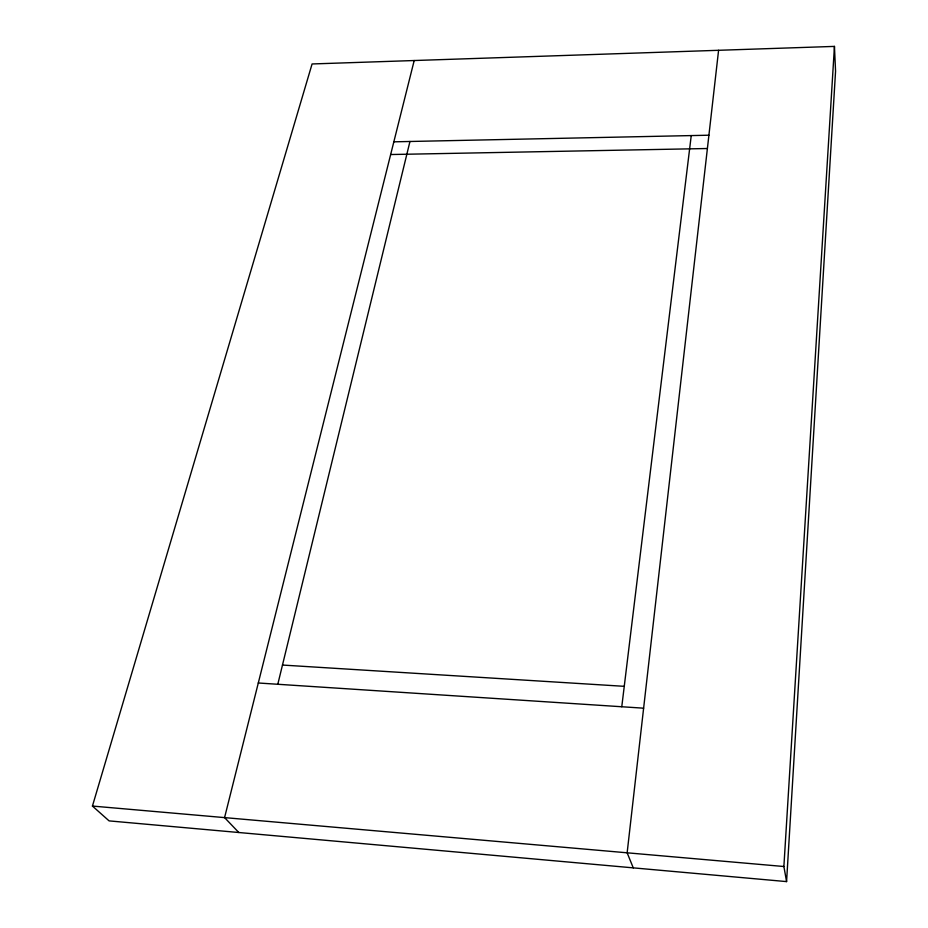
<?xml version="1.0" encoding="UTF-8"?>
<svg xmlns="http://www.w3.org/2000/svg" width="928" height="928" viewBox="0 0 928 928"><rect width="100%" height="100%" fill="white"/><g stroke="black" fill="none" stroke-linecap="round" stroke-linejoin="round"><path stroke-width="1.39" d="M786.573 881.6L835.56 71.247L834.446 46.4L312.086 63.962L92.44 806.061L109.098 820.886L786.573 881.6L783.882 866.508L834.446 46.4M718.585 50.298L627.142 852.809L633.267 867.866M621.772 706.753L691.244 135.581M277.797 684.272L409.956 141.485M414.201 60.529L224.576 817.614L238.809 832.509M393.832 141.822L708.911 135.21M390.653 154.535L707.391 148.515M282.472 665.051L624.266 686.326M258.286 682.996L643.626 708.18M92.44 806.061L783.882 866.508"/></g></svg>
